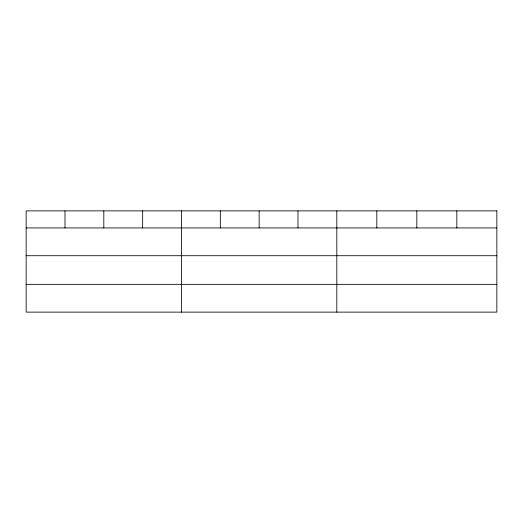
<?xml version="1.0" encoding="UTF-8"?>
<svg xmlns="http://www.w3.org/2000/svg" width="523" height="523" viewBox="0 0 523 523"><rect width="100%" height="100%" fill="white"/><g stroke="black" fill="none" stroke-linecap="round" stroke-linejoin="round"><path stroke-width="0.78" d="M26.15 227.936L496.85 227.936M26.15 255.721L496.85 255.721M26.15 284.342L496.85 284.342M456.841 210.874L456.841 227.936M416.831 210.874L416.831 227.936M376.822 210.874L376.822 227.936M336.812 210.874L336.812 312.126M297.979 210.874L297.979 227.936M259.147 210.874L259.147 227.936M220.314 210.874L220.314 227.936M181.481 210.874L181.481 312.126M142.648 210.874L142.648 227.936M103.816 210.874L103.816 227.936M64.983 210.874L64.983 227.936M496.85 210.874L26.15 210.874L26.15 312.126L496.85 312.126L496.85 210.874"/></g></svg>
